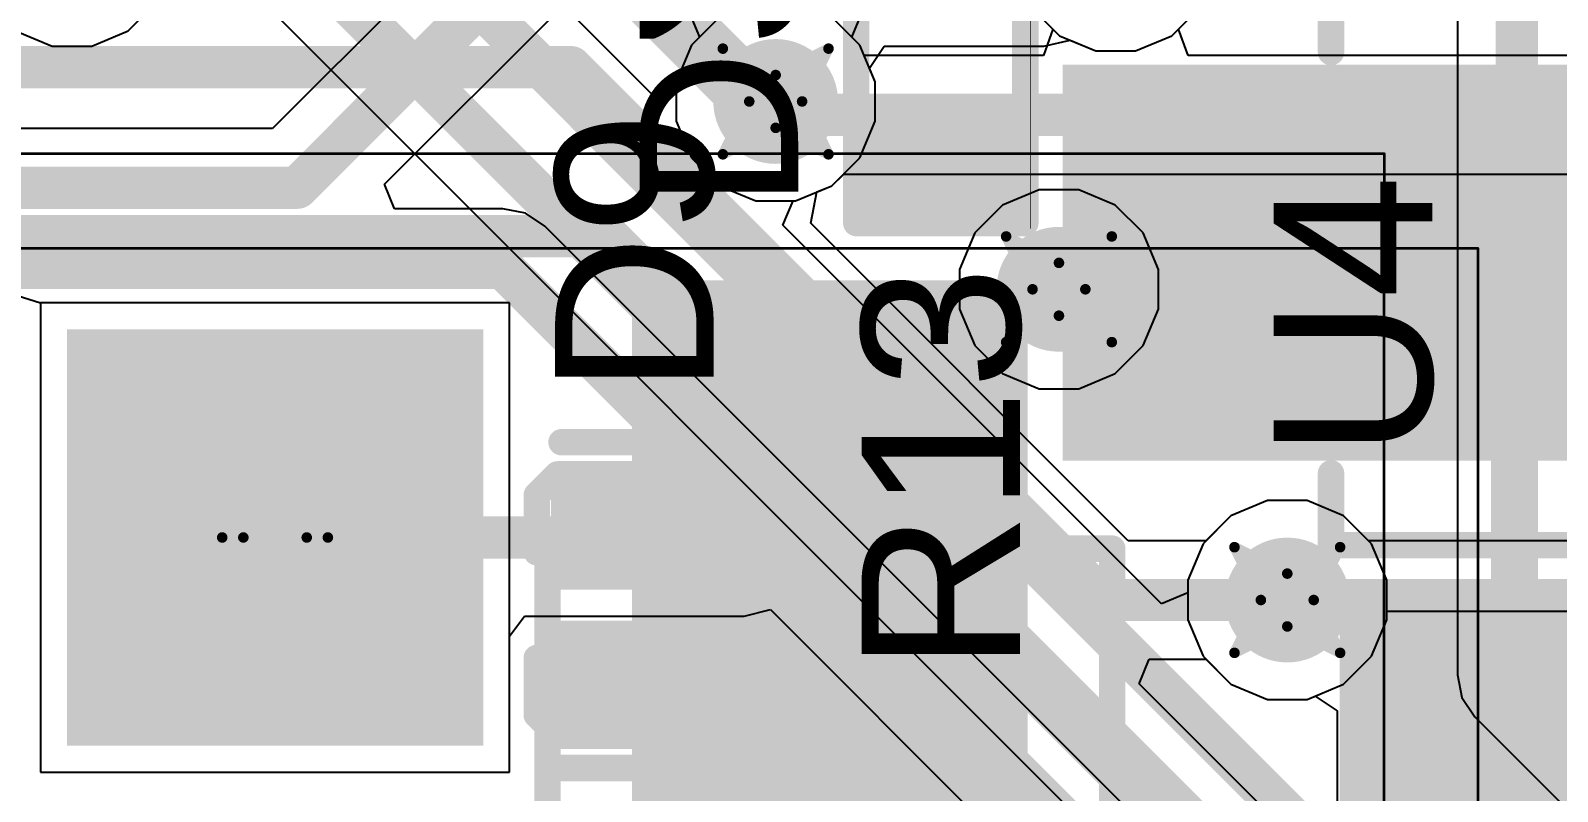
# Model space of a CAD drawing. Header units: inches. Extents: x -6 to 430, y 0 to 90.
# Drawn here: x 5.58 to 12.92, y 31.38 to 35.04 of the extents above; entities that cross this region are included whole.
import ezdxf

# ---------------------------------------------------------------- set-up
doc = ezdxf.new("R2010")
doc.units = ezdxf.units.IN
for name, color, linetype in [('Bottom Layer', 5, 'Continuous'), ('Bottom Overlay', 54, 'Continuous'), ('Bottom Paste', 16, 'Continuous'), ('Bottom Solder', 6, 'Continuous'), ('Drill Drawing', 1, 'Continuous'), ('Layer 1', 16, 'Continuous'), ('Layer 2', 76, 'Continuous'), ('Mechanical 1', 6, 'Continuous'), ('Multi-Layer', 9, 'Continuous'), ('Pad Holes', 156, 'Continuous'), ('Top Layer', 1, 'Continuous'), ('Top Overlay', 2, 'Continuous'), ('Top Paste', 8, 'Continuous'), ('Top Solder', 216, 'Continuous'), ('Via Holes', 16, 'Continuous')]:
    doc.layers.add(name, color=color, linetype=linetype)
doc.styles.add('Arial', font='', dxfattribs={"height": 0.2})
doc.styles.get('Arial').set_extended_font_data('Arial')

msp = doc.modelspace()

# ---------------------------------------------------------------- hatches: boundary and pattern name
at = {"layer": 'Bottom Layer'}
h = msp.add_hatch(color=5, dxfattribs=at)
edge = h.paths.add_edge_path()
edge.add_arc((9.1598, 34.7012), 0.3, 0, 360)
for points in [[(13.1406, 33.0762), (10.6406, 33.0762), (10.6406, 34.7762), (13.1406, 34.7762)], [(8.5702, 31.2406), (8.5702, 33.7406), (10.2702, 33.7406), (10.2702, 31.2406)], [(7.7032, 33.5554), (7.7032, 31.6554), (5.8032, 31.6554), (5.8032, 33.5554)], [(13.5604, 30.294), (12.0364, 30.294), (12.0364, 32.072), (13.5604, 32.072)]]:
    msp.add_hatch(color=5, dxfattribs=at).paths.add_polyline_path(points)
h = msp.add_hatch(color=5, dxfattribs=at)
edge = h.paths.add_edge_path()
edge.add_arc((10.5215, 33.7984), 0.3, 0, 360)
h = msp.add_hatch(color=5, dxfattribs=at)
edge = h.paths.add_edge_path()
edge.add_arc((11.6192, 32.3048), 0.3, 0, 360)
at = {"layer": 'Bottom Paste'}
for points in [[(13.1406, 33.0762), (10.6406, 33.0762), (10.6406, 34.7762), (13.1406, 34.7762)], [(8.5702, 31.2406), (8.5702, 33.7406), (10.2702, 33.7406), (10.2702, 31.2406)], [(13.5604, 30.294), (12.0364, 30.294), (12.0364, 32.072), (13.5604, 32.072)]]:
    msp.add_hatch(color=16, dxfattribs=at).paths.add_polyline_path(points)
at = {"layer": 'Bottom Solder'}
for points in [[(13.2422, 32.9746), (10.539, 32.9746), (10.539, 34.8778), (13.2422, 34.8778)], [(8.4686, 31.139), (8.4686, 33.8422), (10.3718, 33.8422), (10.3718, 31.139)], [(7.754, 33.6062), (7.754, 31.6046), (5.7524, 31.6046), (5.7524, 33.6062)], [(13.662, 30.1924), (11.9348, 30.1924), (11.9348, 32.1736), (13.662, 32.1736)]]:
    msp.add_hatch(color=6, dxfattribs=at).paths.add_polyline_path(points)
at = {"layer": 'Layer 1'}
h = msp.add_hatch(color=16, dxfattribs=at)
edge = h.paths.add_edge_path()
edge.add_arc((9.1598, 34.7012), 0.3, 0, 360)
h = msp.add_hatch(color=16, dxfattribs=at)
edge = h.paths.add_edge_path()
edge.add_arc((10.5215, 33.7984), 0.3, 0, 360)
msp.add_hatch(color=16, dxfattribs=at).paths.add_polyline_path([(7.7032, 33.5554), (7.7032, 31.6554), (5.8032, 31.6554), (5.8032, 33.5554)])
h = msp.add_hatch(color=16, dxfattribs=at)
edge = h.paths.add_edge_path()
edge.add_arc((11.6192, 32.3048), 0.3, 0, 360)
at = {"layer": 'Layer 2'}
h = msp.add_hatch(color=76, dxfattribs=at)
edge = h.paths.add_edge_path()
edge.add_arc((9.1598, 34.7012), 0.3, 0, 360)
h = msp.add_hatch(color=76, dxfattribs=at)
edge = h.paths.add_edge_path()
edge.add_arc((10.5215, 33.7984), 0.3, 0, 360)
msp.add_hatch(color=76, dxfattribs=at).paths.add_polyline_path([(7.7032, 33.5554), (7.7032, 31.6554), (5.8032, 31.6554), (5.8032, 33.5554)])
h = msp.add_hatch(color=76, dxfattribs=at)
edge = h.paths.add_edge_path()
edge.add_arc((11.6192, 32.3048), 0.3, 0, 360)
at = {"layer": 'Multi-Layer'}
msp.add_hatch(color=9, dxfattribs=at).paths.add_polyline_path([(7.7032, 33.5554), (7.7032, 31.6554), (5.8032, 31.6554), (5.8032, 33.5554)])
at = {"layer": 'Pad Holes'}
h = msp.add_hatch(color=7, dxfattribs=at)
edge = h.paths.add_edge_path()
edge.add_arc((6.7532, 32.6054), 0.515, 0, 360)
at = {"layer": 'Top Layer'}
h = msp.add_hatch(color=1, dxfattribs=at)
edge = h.paths.add_edge_path()
edge.add_arc((9.1598, 34.7012), 0.3, 0, 360)
for points in [[(10.2711, 34.2056), (9.6361, 34.2056), (9.6361, 34.6628), (10.2711, 34.6628)], [(7.7032, 33.5554), (7.7032, 31.6554), (5.8032, 31.6554), (5.8032, 33.5554)], [(8.1304, 32.4054), (8.1304, 32.8054), (8.8304, 32.8054), (8.8304, 32.4054)], [(8.1304, 31.7554), (8.1304, 32.1554), (8.8304, 32.1554), (8.8304, 31.7554)]]:
    msp.add_hatch(color=1, dxfattribs=at).paths.add_polyline_path(points)
h = msp.add_hatch(color=1, dxfattribs=at)
edge = h.paths.add_edge_path()
edge.add_arc((10.5215, 33.7984), 0.3, 0, 360)
h = msp.add_hatch(color=1, dxfattribs=at)
edge = h.paths.add_edge_path()
edge.add_arc((11.6192, 32.3048), 0.3, 0, 360)
at = {"layer": 'Top Paste'}
for points in [[(10.2711, 34.2056), (9.6361, 34.2056), (9.6361, 34.6628), (10.2711, 34.6628)], [(8.1304, 32.4054), (8.1304, 32.8054), (8.8304, 32.8054), (8.8304, 32.4054)], [(8.1304, 31.7554), (8.1304, 32.1554), (8.8304, 32.1554), (8.8304, 31.7554)]]:
    msp.add_hatch(color=8, dxfattribs=at).paths.add_polyline_path(points)
at = {"layer": 'Top Solder'}
for points in [[(10.3261, 34.1506), (9.5811, 34.1506), (9.5811, 34.7178), (10.3261, 34.7178)], [(7.754, 33.6062), (7.754, 31.6046), (5.7524, 31.6046), (5.7524, 33.6062)], [(8.0796, 32.3546), (8.0796, 32.8562), (8.8812, 32.8562), (8.8812, 32.3546)], [(8.0796, 31.7046), (8.0796, 32.2062), (8.8812, 32.2062), (8.8812, 31.7046)]]:
    msp.add_hatch(color=216, dxfattribs=at).paths.add_polyline_path(points)
at = {"layer": 'Via Holes'}
h = msp.add_hatch(color=7, dxfattribs=at)
edge = h.paths.add_edge_path()
edge.add_arc((9.1598, 34.7012), 0.15, 0, 360)
h = msp.add_hatch(color=7, dxfattribs=at)
edge = h.paths.add_edge_path()
edge.add_arc((10.5215, 33.7984), 0.15, 0, 360)
h = msp.add_hatch(color=7, dxfattribs=at)
edge = h.paths.add_edge_path()
edge.add_arc((11.6192, 32.3048), 0.15, 0, 360)

# ---------------------------------------------------------------- linework, layer by layer
at = {"layer": 'Bottom Layer'}
for p, q in [((6.0474, 35.0403), (6.1818, 35.1747)), ((8.8892, 35.1062), (8.7548, 34.9718)), ((9.5649, 34.9718), (9.4305, 35.1062)), ((10.3891, 35.1517), (10.5235, 35.0173)), ((11.0649, 35.0173), (11.1993, 35.1517)), ((5.5061, 35.0403), (5.6817, 34.9676)), ((5.8718, 34.9676), (6.0474, 35.0403)), ((10.5235, 35.0173), (10.6992, 34.9446)), ((10.8892, 34.9446), (11.0649, 35.0173)), ((5.6817, 34.9676), (5.8718, 34.9676)), ((8.7548, 34.9718), (8.682, 34.7962)), ((9.6376, 34.7962), (9.5649, 34.9718)), ((10.6992, 34.9446), (10.8892, 34.9446)), ((8.682, 34.7962), (8.682, 34.6061)), ((9.6376, 34.6061), (9.6376, 34.7962)), ((8.682, 34.6061), (8.7548, 34.4305)), ((9.5649, 34.4305), (9.6376, 34.6061)), ((8.7548, 34.4305), (8.8892, 34.2961)), ((9.4305, 34.2961), (9.5649, 34.4305)), ((8.8892, 34.2961), (9.0648, 34.2234)), ((9.2549, 34.2234), (9.4305, 34.2961)), ((9.0648, 34.2234), (9.2549, 34.2234)), ((7.881, 33.7332), (5.6254, 33.7332)), ((5.6254, 33.7332), (5.6254, 31.4776)), ((7.881, 31.4776), (7.881, 33.7332)), ((11.5241, 32.7826), (11.3485, 32.7099)), ((11.7142, 32.7826), (11.5241, 32.7826)), ((11.8898, 32.7099), (11.7142, 32.7826)), ((11.3485, 32.7099), (11.2141, 32.5755)), ((12.0242, 32.5755), (11.8898, 32.7099)), ((11.2141, 32.5755), (11.1414, 32.3999)), ((12.097, 32.3999), (12.0242, 32.5755)), ((11.1414, 32.3999), (11.1414, 32.2098)), ((12.097, 32.2498), (12.097, 32.3999)), ((13.7382, 32.2498), (12.097, 32.2498)), ((11.1414, 32.2098), (11.2141, 32.0342)), ((11.2141, 32.0342), (11.3485, 31.8998)), ((11.3485, 31.8998), (11.5241, 31.827)), ((11.5241, 31.827), (11.7142, 31.827)), ((11.7142, 31.827), (11.753, 31.8431)), ((11.753, 31.8431), (11.8586, 31.7725)), ((11.8586, 31.7725), (11.8586, 31.1895)), ((5.6254, 31.4776), (7.881, 31.4776))]:
    msp.add_line(p, q, dxfattribs=at)
at = {"layer": 'Bottom Overlay', "const_width": 0.127}
for points in [[(11.8294, 34.9384), (11.8294, 35.2839)], [(11.8294, 32.5685), (11.8294, 32.914)], [(8.0625, 32.5518), (8.408, 32.5518)], [(8.0625, 27.8325), (8.0625, 32.5518)], [(10.4324, 32.5518), (10.7779, 32.5518)], [(10.7779, 27.8325), (10.7779, 32.5518)], [(11.8294, 32.5685), (16.5487, 32.5685)], [(11.9348, 30.1924), (11.9348, 32.1736)], [(11.9348, 32.1736), (16.202, 32.1736)]]:
    msp.add_lwpolyline(points, dxfattribs=at)
at = {"layer": 'Bottom Overlay', "const_width": 0.0635}
for points in [[(11.7976, 34.9384, 1), (11.8611, 34.9384, 1)], [(11.7976, 32.914, 1), (11.8611, 32.914, 1)], [(8.0307, 32.5518, 1), (8.0942, 32.5518, 1)], [(8.0307, 32.5518, 1), (8.0942, 32.5518, 1)], [(8.3763, 32.5518, 1), (8.4398, 32.5518, 1)], [(10.4006, 32.5518, 1), (10.4641, 32.5518, 1)], [(10.7462, 32.5518, 1), (10.8097, 32.5518, 1)], [(10.7462, 32.5518, 1), (10.8097, 32.5518, 1)], [(11.7976, 32.5685, 1), (11.8611, 32.5685, 1)], [(11.7976, 32.5685, 1), (11.8611, 32.5685, 1)], [(11.903, 32.1736, 1), (11.9665, 32.1736, 1)], [(11.903, 32.1736, 1), (11.9665, 32.1736, 1)]]:
    msp.add_lwpolyline(points, format="xyb", close=True, dxfattribs=at)
at = {"layer": 'Drill Drawing', "const_width": 0.0508}
for points in [[(8.9058, 34.9552), (9.1598, 34.8282)], [(8.9058, 34.9552), (9.0328, 34.7012)], [(9.1598, 34.8282), (9.4138, 34.9552)], [(9.2868, 34.7012), (9.4138, 34.9552)], [(8.9058, 34.4472), (9.0328, 34.7012)], [(9.2868, 34.7012), (9.4138, 34.4472)], [(8.9058, 34.4472), (9.1598, 34.5742)], [(9.1598, 34.5742), (9.4138, 34.4472)], [(10.2675, 34.0524), (10.5215, 33.9254)], [(10.2675, 34.0524), (10.3945, 33.7984)], [(10.5215, 33.9254), (10.7755, 34.0524)], [(10.6485, 33.7984), (10.7755, 34.0524)], [(10.2675, 33.5444), (10.3945, 33.7984)], [(10.6485, 33.7984), (10.7755, 33.5444)], [(10.2675, 33.5444), (10.5215, 33.6714)], [(10.5215, 33.6714), (10.7755, 33.5444)], [(11.3652, 32.5588), (11.6192, 32.4318)], [(11.3652, 32.5588), (11.4922, 32.3048)], [(11.6192, 32.4318), (11.8732, 32.5588)], [(11.7462, 32.3048), (11.8732, 32.5588)], [(11.3652, 32.0508), (11.4922, 32.3048)], [(11.7462, 32.3048), (11.8732, 32.0508)], [(11.3652, 32.0508), (11.6192, 32.1778)], [(11.6192, 32.1778), (11.8732, 32.0508)]]:
    msp.add_lwpolyline(points, dxfattribs=at)
at = {"layer": 'Drill Drawing'}
for points, const_width in [([(8.8931, 34.9552, 1), (8.9185, 34.9552, 1)], 0.0254), ([(8.8931, 34.9552, 1), (8.9185, 34.9552, 1)], 0.0254), ([(9.4011, 34.9552, 1), (9.4265, 34.9552, 1)], 0.0254), ([(9.4011, 34.9552, 1), (9.4265, 34.9552, 1)], 0.0254), ([(9.1471, 34.8282, 1), (9.1725, 34.8282, 1)], 0.0254), ([(9.1471, 34.8282, 1), (9.1725, 34.8282, 1)], 0.0254), ([(9.0201, 34.7012, 1), (9.0455, 34.7012, 1)], 0.0254), ([(9.0201, 34.7012, 1), (9.0455, 34.7012, 1)], 0.0254), ([(9.2741, 34.7012, 1), (9.2995, 34.7012, 1)], 0.0254), ([(9.2741, 34.7012, 1), (9.2995, 34.7012, 1)], 0.0254), ([(9.1471, 34.5742, 1), (9.1725, 34.5742, 1)], 0.0254), ([(9.1471, 34.5742, 1), (9.1725, 34.5742, 1)], 0.0254), ([(8.8931, 34.4472, 1), (8.9185, 34.4472, 1)], 0.0254), ([(8.8931, 34.4472, 1), (8.9185, 34.4472, 1)], 0.0254), ([(9.4011, 34.4472, 1), (9.4265, 34.4472, 1)], 0.0254), ([(9.4011, 34.4472, 1), (9.4265, 34.4472, 1)], 0.0254), ([(10.2548, 34.0524, 1), (10.2802, 34.0524, 1)], 0.0254), ([(10.2548, 34.0524, 1), (10.2802, 34.0524, 1)], 0.0254), ([(10.7628, 34.0524, 1), (10.7882, 34.0524, 1)], 0.0254), ([(10.7628, 34.0524, 1), (10.7882, 34.0524, 1)], 0.0254), ([(10.5088, 33.9254, 1), (10.5342, 33.9254, 1)], 0.0254), ([(10.5088, 33.9254, 1), (10.5342, 33.9254, 1)], 0.0254), ([(10.3818, 33.7984, 1), (10.4072, 33.7984, 1)], 0.0254), ([(10.3818, 33.7984, 1), (10.4072, 33.7984, 1)], 0.0254), ([(10.6358, 33.7984, 1), (10.6612, 33.7984, 1)], 0.0254), ([(10.6358, 33.7984, 1), (10.6612, 33.7984, 1)], 0.0254), ([(10.5088, 33.6714, 1), (10.5342, 33.6714, 1)], 0.0254), ([(10.5088, 33.6714, 1), (10.5342, 33.6714, 1)], 0.0254), ([(10.2548, 33.5444, 1), (10.2802, 33.5444, 1)], 0.0254), ([(10.2548, 33.5444, 1), (10.2802, 33.5444, 1)], 0.0254), ([(10.7628, 33.5444, 1), (10.7882, 33.5444, 1)], 0.0254), ([(10.7628, 33.5444, 1), (10.7882, 33.5444, 1)], 0.0254), ([(7.0072, 32.6054, 1), (6.4992, 32.6054, 1)], 0.0508), ([(6.9056, 32.6054, 1), (6.6008, 32.6054, 1)], 0.0508), ([(6.4865, 32.6054, 1), (6.5119, 32.6054, 1)], 0.0254), ([(6.5881, 32.6054, 1), (6.6135, 32.6054, 1)], 0.0254), ([(6.8929, 32.6054, 1), (6.9183, 32.6054, 1)], 0.0254), ([(6.9945, 32.6054, 1), (7.0199, 32.6054, 1)], 0.0254), ([(11.3525, 32.5588, 1), (11.3779, 32.5588, 1)], 0.0254), ([(11.3525, 32.5588, 1), (11.3779, 32.5588, 1)], 0.0254), ([(11.8605, 32.5588, 1), (11.8859, 32.5588, 1)], 0.0254), ([(11.8605, 32.5588, 1), (11.8859, 32.5588, 1)], 0.0254), ([(11.6065, 32.4318, 1), (11.6319, 32.4318, 1)], 0.0254), ([(11.6065, 32.4318, 1), (11.6319, 32.4318, 1)], 0.0254), ([(11.4795, 32.3048, 1), (11.5049, 32.3048, 1)], 0.0254), ([(11.4795, 32.3048, 1), (11.5049, 32.3048, 1)], 0.0254), ([(11.7335, 32.3048, 1), (11.7589, 32.3048, 1)], 0.0254), ([(11.7335, 32.3048, 1), (11.7589, 32.3048, 1)], 0.0254), ([(11.6065, 32.1778, 1), (11.6319, 32.1778, 1)], 0.0254), ([(11.6065, 32.1778, 1), (11.6319, 32.1778, 1)], 0.0254), ([(11.3525, 32.0508, 1), (11.3779, 32.0508, 1)], 0.0254), ([(11.3525, 32.0508, 1), (11.3779, 32.0508, 1)], 0.0254), ([(11.8605, 32.0508, 1), (11.8859, 32.0508, 1)], 0.0254), ([(11.8605, 32.0508, 1), (11.8859, 32.0508, 1)], 0.0254)]:
    msp.add_lwpolyline(points, format="xyb", close=True, dxfattribs=dict(at, const_width=const_width))
at = {"layer": 'Layer 1'}
for p, q in [((6.3979, 35.477), (11.0713, 30.8036)), ((6.0474, 35.0403), (6.1818, 35.1747)), ((8.5647, 34.7362), (8.1706, 35.1303)), ((8.8892, 35.1062), (8.7548, 34.9718)), ((9.5649, 34.9718), (9.4305, 35.1062)), ((5.5061, 35.0403), (5.6817, 34.9676)), ((5.8718, 34.9676), (6.0474, 35.0403)), ((10.4916, 35.0493), (10.4465, 34.9223)), ((11.1419, 34.9223), (11.0968, 35.0493)), ((5.6817, 34.9676), (5.8718, 34.9676)), ((8.7548, 34.9718), (8.682, 34.7962)), ((9.5854, 34.9223), (9.5649, 34.9718)), ((10.4465, 34.9223), (9.5854, 34.9223)), ((18.243, 34.9223), (11.1419, 34.9223)), ((8.682, 34.7962), (8.682, 34.7848)), ((8.682, 34.7848), (8.5647, 34.7362)), ((9.4305, 34.2961), (9.4869, 34.3525)), ((9.4869, 34.3525), (18.361, 34.3525)), ((9.2549, 34.2234), (9.4305, 34.2961)), ((9.1949, 34.106), (9.2435, 34.2234)), ((9.2435, 34.2234), (9.2549, 34.2234)), ((11.0144, 32.2865), (9.1949, 34.106)), ((7.881, 33.7332), (5.6254, 33.7332)), ((5.6254, 33.7332), (5.6254, 31.4776)), ((7.881, 31.4776), (7.881, 33.7332)), ((11.5241, 32.7826), (11.3485, 32.7099)), ((11.7142, 32.7826), (11.5241, 32.7826)), ((11.8898, 32.7099), (11.7142, 32.7826)), ((11.3485, 32.7099), (11.2141, 32.5755)), ((12.01, 32.5897), (11.8898, 32.7099)), ((11.2141, 32.5755), (11.1414, 32.3999)), ((13.353, 32.5897), (12.01, 32.5897)), ((11.1414, 32.3999), (11.1414, 32.3391)), ((11.1414, 32.3391), (11.0144, 32.2865)), ((5.6254, 31.4776), (7.881, 31.4776))]:
    msp.add_line(p, q, dxfattribs=at)
at = {"layer": 'Layer 1', "const_width": 0.2032}
for points in [[(6.3645, 35.9132), (15.1731, 27.1046)], [(7.1423, 35.7557), (7.9692, 34.9288)], [(7.9692, 34.9288), (14.9916, 27.9064)], [(7.9692, 34.9288), (7.9692, 34.9288)], [(9.1598, 34.7012), (9.2236, 34.6374)], [(9.2236, 34.6374), (18.361, 34.6374)], [(11.6192, 32.3048), (13.353, 32.3048)]]:
    msp.add_lwpolyline(points, dxfattribs=at)
at = {"layer": 'Layer 1', "const_width": 0.1016}
for points in [[(7.9184, 34.9288, 1), (8.02, 34.9288, 1)], [(7.9184, 34.9288, 1), (8.02, 34.9288, 1)], [(7.9184, 34.9288, 1), (8.02, 34.9288, 1)], [(7.9184, 34.9288, 1), (8.02, 34.9288, 1)], [(9.109, 34.7012, 1), (9.2106, 34.7012, 1)], [(9.1728, 34.6374, 1), (9.2744, 34.6374, 1)], [(9.1728, 34.6374, 1), (9.2744, 34.6374, 1)], [(11.5684, 32.3048, 1), (11.67, 32.3048, 1)]]:
    msp.add_lwpolyline(points, format="xyb", close=True, dxfattribs=at)
at = {"layer": 'Layer 2'}
for p, q in [((7.794, 35.6238), (6.7416, 34.5715)), ((6.0474, 35.0403), (6.1818, 35.1747)), ((7.2789, 34.303), (8.1134, 35.1375)), ((8.7409, 35.1375), (8.7935, 35.0105)), ((9.5262, 35.0105), (9.5788, 35.1375)), ((10.4034, 35.1375), (10.5235, 35.0173)), ((11.0649, 35.0173), (11.1993, 35.1517)), ((5.5061, 35.0403), (5.6817, 34.9676)), ((5.8718, 34.9676), (6.0474, 35.0403)), ((10.5235, 35.0173), (10.6992, 34.9446)), ((10.8892, 34.9446), (11.0649, 35.0173)), ((5.6817, 34.9676), (5.8718, 34.9676)), ((8.7548, 34.9718), (8.682, 34.7962)), ((8.7935, 35.0105), (8.7548, 34.9718)), ((9.5649, 34.9718), (9.5262, 35.0105)), ((9.6376, 34.7962), (9.5649, 34.9718)), ((10.6992, 34.9446), (10.8892, 34.9446)), ((8.682, 34.7962), (8.682, 34.6061)), ((9.6376, 34.6061), (9.6376, 34.7962)), ((8.682, 34.6061), (8.7548, 34.4305)), ((9.5649, 34.4305), (9.6376, 34.6061)), ((6.7416, 34.5715), (3.044, 34.5715)), ((8.7548, 34.4305), (8.8892, 34.2961)), ((9.4305, 34.2961), (9.5649, 34.4305)), ((7.3275, 34.1857), (7.2789, 34.303)), ((8.8892, 34.2961), (9.0648, 34.2234)), ((9.2549, 34.2234), (9.4305, 34.2961)), ((9.0648, 34.2234), (9.2549, 34.2234)), ((10.4264, 34.2762), (10.2508, 34.2035)), ((10.6165, 34.2762), (10.4264, 34.2762)), ((10.7921, 34.2035), (10.6165, 34.2762)), ((7.8487, 34.1857), (7.3275, 34.1857)), ((7.9577, 34.164), (7.8487, 34.1857)), ((7.8487, 34.1857), (7.8487, 34.1857)), ((8.0501, 34.1022), (7.9577, 34.164)), ((10.2508, 34.2035), (10.1164, 34.069)), ((10.9265, 34.069), (10.7921, 34.2035)), ((10.9424, 31.2099), (8.0501, 34.1022)), ((10.1164, 34.069), (10.0437, 33.8934)), ((10.9993, 33.8934), (10.9265, 34.069)), ((10.0437, 33.8934), (10.0437, 33.7034)), ((10.9993, 33.7034), (10.9993, 33.8934)), ((10.0437, 33.7034), (10.1164, 33.5277)), ((10.9265, 33.5277), (10.9993, 33.7034)), ((10.1164, 33.5277), (10.2508, 33.3933)), ((10.7921, 33.3933), (10.9265, 33.5277)), ((10.2508, 33.3933), (10.4264, 33.3206)), ((10.6165, 33.3206), (10.7921, 33.3933)), ((10.4264, 33.3206), (10.6165, 33.3206)), ((11.5241, 32.7826), (11.3485, 32.7099)), ((11.7142, 32.7826), (11.5241, 32.7826)), ((11.8898, 32.7099), (11.7142, 32.7826)), ((11.3485, 32.7099), (11.2141, 32.5755)), ((12.0242, 32.5755), (11.8898, 32.7099)), ((11.2141, 32.5755), (11.1414, 32.3999)), ((12.097, 32.3999), (12.0242, 32.5755)), ((11.1414, 32.3999), (11.1414, 32.2098)), ((12.097, 32.2098), (12.097, 32.3999)), ((11.1414, 32.2098), (11.2141, 32.0342)), ((12.0242, 32.0342), (12.097, 32.2098)), ((11.2141, 32.0342), (11.3485, 31.8998)), ((11.8898, 31.8998), (12.0242, 32.0342)), ((11.3485, 31.8998), (11.5241, 31.827)), ((11.7142, 31.827), (11.8898, 31.8998)), ((11.5241, 31.827), (11.7142, 31.827))]:
    msp.add_line(p, q, dxfattribs=at)
at = {"layer": 'Layer 2', "const_width": 0.2032}
for points in [[(6.8596, 34.2866), (7.9954, 35.4224)], [(2.059, 34.2866), (6.8596, 34.2866)], [(2.5368, 33.9008), (7.8487, 33.9008)], [(7.8487, 33.9008), (10.741, 31.0085)]]:
    msp.add_lwpolyline(points, dxfattribs=at)
at = {"layer": 'Layer 2', "const_width": 0.1016}
for points in [[(6.8088, 34.2866, 1), (6.9104, 34.2866, 1)], [(6.8088, 34.2866, 1), (6.9104, 34.2866, 1)], [(7.7979, 33.9008, 1), (7.8995, 33.9008, 1)], [(7.7979, 33.9008, 1), (7.8995, 33.9008, 1)]]:
    msp.add_lwpolyline(points, format="xyb", close=True, dxfattribs=at)
at = {"layer": 'Mechanical 1', "const_width": 0.0127}
for points in [[(1.6355, 34.4499), (12.0855, 34.4499)], [(12.0855, 33.9949), (12.0855, 34.4499)], [(1.4855, 33.9949), (12.5355, 33.9949)], [(12.0845, 21.0051), (12.0845, 33.9949)], [(12.5355, 21.0051), (12.5355, 33.9949)]]:
    msp.add_lwpolyline(points, dxfattribs=at)
at = {"layer": 'Mechanical 1', "const_width": 0.00635}
for points in [[(12.0823, 34.4499, 1), (12.0886, 34.4499, 1)], [(12.0823, 34.4499, 1), (12.0886, 34.4499, 1)], [(12.0813, 33.9949, 1), (12.0876, 33.9949, 1)], [(12.0823, 33.9949, 1), (12.0886, 33.9949, 1)], [(12.5323, 33.9949, 1), (12.5386, 33.9949, 1)], [(12.5323, 33.9949, 1), (12.5386, 33.9949, 1)]]:
    msp.add_lwpolyline(points, format="xyb", close=True, dxfattribs=at)
at = {"layer": 'Top Layer'}
for p, q in [((12.4373, 35.5354), (12.4373, 31.945)), ((11.0649, 35.0173), (11.1993, 35.1517)), ((10.8892, 34.9446), (11.0649, 35.0173)), ((9.6104, 34.862), (9.6809, 34.9676)), ((9.6809, 34.9676), (10.4489, 34.9676)), ((10.4489, 34.9676), (10.5759, 34.9957)), ((10.4489, 34.9676), (10.4489, 34.9676)), ((10.5759, 34.9957), (10.6992, 34.9446)), ((10.6992, 34.9446), (10.8892, 34.9446)), ((9.6376, 34.7962), (9.6104, 34.862)), ((9.6376, 34.6061), (9.6376, 34.7962)), ((9.5649, 34.4305), (9.6376, 34.6061)), ((9.4305, 34.2961), (9.5649, 34.4305)), ((9.358, 34.2661), (9.4305, 34.2961)), ((9.3282, 34.1163), (9.358, 34.2661)), ((10.8548, 32.5897), (9.3282, 34.1163)), ((5.513, 33.7683), (5.6254, 33.7332)), ((5.6254, 33.7332), (5.6254, 31.4776)), ((11.5241, 32.7826), (11.3485, 32.7099)), ((11.7142, 32.7826), (11.5241, 32.7826)), ((11.8898, 32.7099), (11.7142, 32.7826)), ((11.3485, 32.7099), (11.2283, 32.5897)), ((12.0242, 32.5755), (11.8898, 32.7099)), ((11.2283, 32.5897), (10.8548, 32.5897)), ((12.097, 32.3999), (12.0242, 32.5755)), ((12.097, 32.2098), (12.097, 32.3999)), ((7.881, 32.1303), (7.9526, 32.2276)), ((7.9526, 32.2276), (9.0082, 32.2276)), ((9.0082, 32.2276), (9.1352, 32.2589)), ((9.0082, 32.2276), (9.0082, 32.2276)), ((9.1352, 32.2589), (11.7515, 29.6426)), ((12.0242, 32.0342), (12.097, 32.2098)), ((7.881, 31.4776), (7.881, 32.1303)), ((10.9069, 31.9026), (10.9555, 32.0199)), ((10.9555, 32.0199), (11.2283, 32.0199)), ((11.2283, 32.0199), (11.3485, 31.8998)), ((11.8898, 31.8998), (12.0242, 32.0342)), ((12.4373, 31.945), (12.4373, 31.945)), ((12.4373, 31.945), (12.459, 31.836)), ((12.8474, 29.962), (10.9069, 31.9026)), ((11.3485, 31.8998), (11.5241, 31.827)), ((11.7142, 31.827), (11.8898, 31.8998)), ((11.5241, 31.827), (11.7142, 31.827)), ((12.459, 31.836), (12.5208, 31.7436)), ((12.5208, 31.7436), (15.2894, 28.975)), ((5.6254, 31.4776), (7.881, 31.4776))]:
    msp.add_line(p, q, dxfattribs=at)
for points, const_width in [([(12.7222, 31.945), (12.7222, 35.6534)], 0.2032), ([(8.3446, 35.4248), (9.0118, 34.7576)], 0.3048), ([(2.5114, 34.866), (8.1756, 34.866)], 0.2032), ([(8.1756, 34.866), (10.7368, 32.3048)], 0.2032), ([(9.0118, 34.7576), (9.1034, 34.7576)], 0.3048), ([(9.1034, 34.7576), (9.1598, 34.7012)], 0.3048), ([(3.375, 34.0532), (8.3534, 34.0532)], 0.2032), ([(8.3534, 34.0532), (12.646, 29.7606)], 0.2032), ([(6.7532, 32.6054), (8.4804, 32.6054)], 0.2032), ([(8.4804, 32.6054), (9.1916, 32.6054)], 0.2032), ([(9.1916, 32.6054), (12.0364, 29.7606)], 0.2032), ([(10.7368, 32.3048), (11.6192, 32.3048)], 0.2032), ([(12.7222, 31.945), (15.4908, 29.1764)], 0.2032)]:
    msp.add_lwpolyline(points, dxfattribs=dict(at, const_width=const_width))
for points, const_width in [([(8.1248, 34.866, 1), (8.2264, 34.866, 1)], 0.1016), ([(8.1248, 34.866, 1), (8.2264, 34.866, 1)], 0.1016), ([(8.9356, 34.7576, 1), (9.088, 34.7576, 1)], 0.1524), ([(8.9356, 34.7576, 1), (9.088, 34.7576, 1)], 0.1524), ([(9.0272, 34.7576, 1), (9.1796, 34.7576, 1)], 0.1524), ([(9.0272, 34.7576, 1), (9.1796, 34.7576, 1)], 0.1524), ([(9.0836, 34.7012, 1), (9.236, 34.7012, 1)], 0.1524), ([(8.3026, 34.0532, 1), (8.4042, 34.0532, 1)], 0.1016), ([(8.3026, 34.0532, 1), (8.4042, 34.0532, 1)], 0.1016), ([(6.7024, 32.6054, 1), (6.804, 32.6054, 1)], 0.1016), ([(8.4296, 32.6054, 1), (8.5312, 32.6054, 1)], 0.1016), ([(8.4296, 32.6054, 1), (8.5312, 32.6054, 1)], 0.1016), ([(9.1408, 32.6054, 1), (9.2424, 32.6054, 1)], 0.1016), ([(9.1408, 32.6054, 1), (9.2424, 32.6054, 1)], 0.1016), ([(10.686, 32.3048, 1), (10.7876, 32.3048, 1)], 0.1016), ([(10.686, 32.3048, 1), (10.7876, 32.3048, 1)], 0.1016), ([(11.5684, 32.3048, 1), (11.67, 32.3048, 1)], 0.1016), ([(12.6714, 31.945, 1), (12.773, 31.945, 1)], 0.1016), ([(12.6714, 31.945, 1), (12.773, 31.945, 1)], 0.1016)]:
    msp.add_lwpolyline(points, format="xyb", close=True, dxfattribs=dict(at, const_width=const_width))
at = {"layer": 'Top Overlay'}
for points, const_width in [([(9.5472, 34.1167), (9.5472, 35.6915)], 0.127), ([(10.36, 34.1167), (10.36, 35.6915)], 0.127), ([(10.3854, 34.0913), (10.3854, 35.7169)], 0.00323), ([(12.6614, 16.1338), (12.6614, 34.2186)], 0.127), ([(12.6614, 34.2186), (13.271, 34.2186)], 0.127), ([(9.5472, 34.1167), (10.36, 34.1167)], 0.127), ([(8.1304, 33.0634), (8.8904, 33.0634)], 0.127), ([(8.0112, 32.8087), (8.1113, 32.9088)], 0.127), ([(8.1113, 32.9088), (8.8495, 32.9088)], 0.127), ([(8.8495, 32.9088), (8.9496, 32.8087)], 0.127), ([(8.0112, 32.7788), (8.0112, 32.8087)], 0.127), ([(8.0112, 32.5344), (8.0112, 32.7788)], 0.127), ([(8.9496, 32.5344), (8.9496, 32.8087)], 0.127), ([(8.0112, 31.7821), (8.0112, 32.0264)], 0.127), ([(8.9496, 31.7521), (8.9496, 32.0264)], 0.127), ([(8.0112, 31.7521), (8.0112, 31.7821)], 0.127), ([(8.0112, 31.7521), (8.1113, 31.6521)], 0.127), ([(8.8495, 31.6521), (8.9496, 31.7521)], 0.127), ([(8.1113, 31.6521), (8.8495, 31.6521)], 0.127), ([(8.1304, 31.4975), (8.8904, 31.4975)], 0.127)]:
    msp.add_lwpolyline(points, dxfattribs=dict(at, const_width=const_width))
for points, const_width in [([(12.6296, 34.2186, 1), (12.6931, 34.2186, 1)], 0.0635), ([(12.6296, 34.2186, 1), (12.6931, 34.2186, 1)], 0.0635), ([(9.5154, 34.1167, 1), (9.5789, 34.1167, 1)], 0.0635), ([(9.5154, 34.1167, 1), (9.5789, 34.1167, 1)], 0.0635), ([(10.3282, 34.1167, 1), (10.3917, 34.1167, 1)], 0.0635), ([(10.3282, 34.1167, 1), (10.3917, 34.1167, 1)], 0.0635), ([(10.3846, 34.0913, 1), (10.3862, 34.0913, 1)], 0.00161), ([(8.0986, 33.0634, 1), (8.1621, 33.0634, 1)], 0.0635), ([(8.8586, 33.0634, 1), (8.9221, 33.0634, 1)], 0.0635), ([(8.0795, 32.9088, 1), (8.143, 32.9088, 1)], 0.0635), ([(8.0795, 32.9088, 1), (8.143, 32.9088, 1)], 0.0635), ([(8.8178, 32.9088, 1), (8.8813, 32.9088, 1)], 0.0635), ([(8.8178, 32.9088, 1), (8.8813, 32.9088, 1)], 0.0635), ([(7.9795, 32.8087, 1), (8.043, 32.8087, 1)], 0.0635), ([(7.9795, 32.8087, 1), (8.043, 32.8087, 1)], 0.0635), ([(7.9795, 32.7788, 1), (8.043, 32.7788, 1)], 0.0635), ([(7.9795, 32.7788, 1), (8.043, 32.7788, 1)], 0.0635), ([(8.9178, 32.8087, 1), (8.9813, 32.8087, 1)], 0.0635), ([(8.9178, 32.8087, 1), (8.9813, 32.8087, 1)], 0.0635), ([(7.9795, 32.5344, 1), (8.043, 32.5344, 1)], 0.0635), ([(8.9178, 32.5344, 1), (8.9813, 32.5344, 1)], 0.0635), ([(7.9795, 32.0264, 1), (8.043, 32.0264, 1)], 0.0635), ([(8.9178, 32.0264, 1), (8.9813, 32.0264, 1)], 0.0635), ([(7.9795, 31.7821, 1), (8.043, 31.7821, 1)], 0.0635), ([(7.9795, 31.7821, 1), (8.043, 31.7821, 1)], 0.0635), ([(7.9795, 31.7521, 1), (8.043, 31.7521, 1)], 0.0635), ([(7.9795, 31.7521, 1), (8.043, 31.7521, 1)], 0.0635), ([(8.9178, 31.7521, 1), (8.9813, 31.7521, 1)], 0.0635), ([(8.9178, 31.7521, 1), (8.9813, 31.7521, 1)], 0.0635), ([(8.0795, 31.6521, 1), (8.143, 31.6521, 1)], 0.0635), ([(8.0795, 31.6521, 1), (8.143, 31.6521, 1)], 0.0635), ([(8.8178, 31.6521, 1), (8.8813, 31.6521, 1)], 0.0635), ([(8.8178, 31.6521, 1), (8.8813, 31.6521, 1)], 0.0635), ([(8.0986, 31.4975, 1), (8.1621, 31.4975, 1)], 0.0635), ([(8.8586, 31.4975, 1), (8.9221, 31.4975, 1)], 0.0635)]:
    msp.add_lwpolyline(points, format="xyb", close=True, dxfattribs=dict(at, const_width=const_width))

# ---------------------------------------------------------------- texts
at = {"layer": 'Bottom Overlay', "style": 'Arial', "text_generation_flag": 2}
msp.add_text('D20', height=0.762, rotation=270, dxfattribs=at).set_placement((8.5059, 34.1805))
at = {"layer": 'Top Overlay', "style": 'Arial'}
for s, p in [('D9', (8.8613, 33.2914)), ('U4', (12.3157, 32.9866)), ('R13', (10.3345, 31.958))]:
    msp.add_text(s, height=0.762, rotation=90, dxfattribs=at).set_placement(p)

doc.saveas('drawing.dxf')
